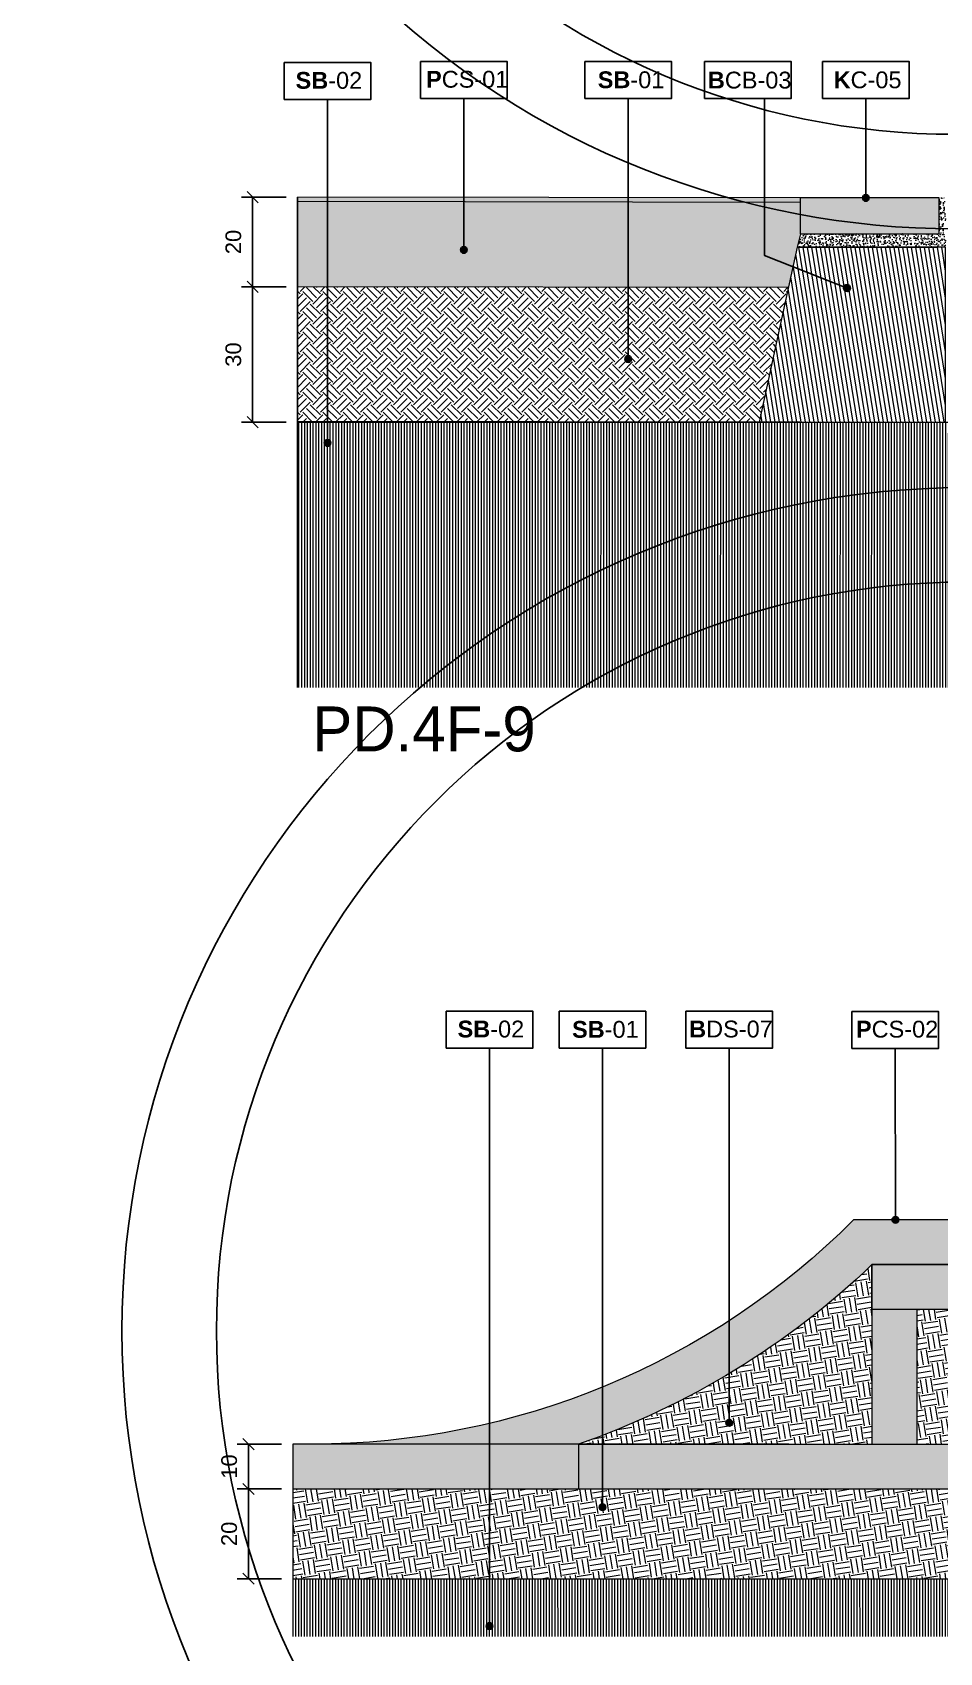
# Model space of a CAD drawing. Header units: metres. Extents: x -325 to 301, y -147 to 149.
# Drawn here: x 56.604 to 58.626, y 67.707 to 71.318 of the extents above; entities that cross this region are included whole.
import ezdxf

# ---------------------------------------------------------------- set-up
doc = ezdxf.new("R2010")
doc.units = ezdxf.units.M
doc.layers.get('Defpoints').update_dxf_attribs({"lineweight": 13})
doc.layers.add('-aux', color=50, linetype='Continuous', plot=False)
doc.layers.add('-AUX-TWQ', color=1, linetype='Continuous', plot=False)
doc.layers.add('0-TX-1_25', color=7, linetype='Continuous', true_color=0x3f4f7f)
doc.layers.add('3-TR-paviment fort', color=7, linetype='Continuous', true_color=0xd1d1d1)
for name, color, linetype, lineweight in [('1-CM', 7, 'Continuous', 0), ('2-L-secció', 1, 'Continuous', 0), ('3-TR Formigó', 252, 'Continuous', 0), ('3-TR Seleccionat', 44, 'Continuous', 0), ('3-TR Tot-u', 37, 'Continuous', 0), ('3_TR_paviment gris', 252, 'Continuous', 5)]:
    doc.layers.add(name, color=color, linetype=linetype, lineweight=lineweight)
for name, color, linetype in [('1-SECCIÓ', 1, 'Continuous'), ('A-KEYPLAN_HATCH', 7, 'Continuous'), ('A_TEXT_2', 7, 'Continuous')]:
    doc.layers.add(name, color=color, linetype=linetype)
doc.layers.add('3-TR tot_u', color=7, linetype='Continuous', lineweight=5, true_color=0x787878)
doc.styles.get("Standard").update_dxf_attribs({"font": 'arial.ttf'})
doc.styles.add('x-llegenda materials$0$ENGRAVERS', font='TT0586M.TTF')
doc.dimstyles.new('ISO-25', dxfattribs={"dimtxt": 0.1, "dimasz": 0.1, "dimexe": 0.1, "dimexo": 0.1, "dimgap": 0.1, "dimtad": 1, "dimdec": 0, "dimlfac": 100, "dimzin": 9, "dimtxsty": 'Standard', "dimblk": 'OBLIQUE', "dimcen": 0.1, "dimadec": 0, "dimazin": 0, "dimtfac": 1, "dimtdec": 0, "dimtmove": 0, "dimatfit": 3, "dimldrblk": 'OBLIQUE', "dimfxl": 1, "dimarcsym": 0})

# ---------------------------------------------------------------- blocks, each defined once
blk = doc.blocks.new('_Oblique')
at = {"color": 0, "lineweight": -2}
blk.add_line((-0.499999999995058, -0.4999999998130015), (0.500000000028669, 0.500000000163238), dxfattribs=at)
blk = doc.blocks.new('*D589')
at = {"layer": '0-TX-1_25', "color": 0, "lineweight": -2, "transparency": 16777216}
for p, q in [((57.15971239908854, 68.17168405315817), (57.06087061612575, 68.17168405315817)), ((57.08587061612575, 68.17168405315817), (57.08587061612575, 68.07168405315818)), ((57.15971239719565, 68.07168405315818), (57.06087061612575, 68.07168405315818))]:
    blk.add_line(p, q, dxfattribs=at)
at = {"layer": 'Defpoints', "color": 0, "transparency": 16777216}
for p in [(57.18471239908854, 68.17168405315817), (57.08587061612575, 68.07168405315818), (57.18471239719565, 68.07168405315818)]:
    blk.add_point(p, dxfattribs=at)
at = {"layer": '0-TX-1_25', "color": 0, "lineweight": -2, "transparency": 16777216, "xscale": 0.025, "yscale": 0.025, "zscale": 0.025}
for p, rotation in [((57.08587061612575, 68.17168405315817), 90), ((57.08587061612575, 68.07168405315818), 270)]:
    blk.add_blockref('_Oblique', p, dxfattribs=dict(at, rotation=rotation))
at = {"layer": '0-TX-1_25', "color": 0, "transparency": 16777216, "insert": (57.0430005615555, 68.12168405315815), "char_height": 0.035, "attachment_point": 5, "rotation": 90}
blk.add_mtext('10', dxfattribs=at)
blk = doc.blocks.new('*D590')
at = {"layer": '0-TX-1_25', "color": 0, "lineweight": -2, "transparency": 16777216}
for p, q in [((57.1597124223922, 68.1716745339259), (57.06087063590933, 68.1716745339259)), ((57.08587063590933, 68.07168405315818), (57.08587063590933, 68.1716745339259)), ((57.15971240012144, 68.07168405315818), (57.06087063590933, 68.07168405315818))]:
    blk.add_line(p, q, dxfattribs=at)
at = {"layer": 'Defpoints', "color": 0, "transparency": 16777216}
for p in [(57.08587063590933, 68.1716745339259), (57.1847124223922, 68.1716745339259), (57.18471240012143, 68.07168405315818)]:
    blk.add_point(p, dxfattribs=at)
at = {"layer": '0-TX-1_25', "color": 0, "lineweight": -2, "transparency": 16777216, "xscale": 0.025, "yscale": 0.025, "zscale": 0.025}
for p, rotation in [((57.08587063590933, 68.1716745339259), 90), ((57.08587063590933, 68.07168405315818), 270)]:
    blk.add_blockref('_Oblique', p, dxfattribs=dict(at, rotation=rotation))
at = {"layer": '0-TX-1_25', "color": 0, "transparency": 16777216, "insert": (57.04300058133908, 68.121679293542), "char_height": 0.035, "attachment_point": 5, "rotation": 90}
blk.add_mtext('10', dxfattribs=at)
blk = doc.blocks.new('hatch keyplan 2')
at = {"layer": 'A-KEYPLAN_HATCH'}
blk.add_lwpolyline([(0, 0.005476596624248486), (0.012874798693294, 0.005476596623793739), (0.012874798693294, -2.273736754432321e-13), (0, 0)], close=True, dxfattribs=at)
blk = doc.blocks.new('hatch keyplan')
at = {"layer": 'A-KEYPLAN_HATCH'}
blk.add_blockref('hatch keyplan 2', (1.430579833341536, 0.8521467901477053), dxfattribs=at)
blk = doc.blocks.new('SB-02')
at = {"layer": 'A-KEYPLAN_HATCH'}
blk.add_blockref('hatch keyplan', (-1.430579833341138, -0.8521467901475916), dxfattribs=at)
at = {"layer": 'A_TEXT_2', "insert": (-0.0007977306930945227, 0.004083503112326525), "char_height": 0.0025, "attachment_point": 1}
blk.add_mtext_dynamic_manual_height_columns('\\pi0.00249;{\\fArial|b1|i0|c0|p34;SB}-02', width=0.01456192034901793, gutter_width=0.015, heights=[0], dxfattribs=at)
blk = doc.blocks.new('POINT')
at = {"layer": '0-TX-1_25'}
h = blk.add_hatch(dxfattribs=at)
h.set_pattern_fill('ANGLE', color=256)
h.set_pattern_definition([(0, (-83.74681484067048, -12.72584030761209), (0, 6.985), [5.08, -1.905]), (90, (-83.74681484067048, -12.72584030761209), (-6.985, 4.277078946022131e-16), [5.08, -1.905])])
edge = h.paths.add_edge_path()
edge.add_arc((0, 0), 0.0075, 0, 360)
h = blk.add_hatch(color=256, dxfattribs=at)
h.dxf.hatch_style = 1
edge = h.paths.add_edge_path()
edge.add_arc((0, 0), 0.0075, 0, 360)
blk.add_circle((0, 0), 0.0075, dxfattribs=at)
blk = doc.blocks.new('SB-01')
at = {"layer": 'A-KEYPLAN_HATCH'}
blk.add_blockref('hatch keyplan', (-1.430579833341536, -0.8521467901477053), dxfattribs=at)
at = {"layer": 'A_TEXT_2', "insert": (-0.0007977307988561444, 0.004032374434375541), "char_height": 0.0025, "attachment_point": 1}
blk.add_mtext_dynamic_manual_height_columns('\\pi0.00271;{\\fArial|b1|i0|c0|p34;SB}-01', width=0.01456192034901793, gutter_width=0.015, heights=[0], dxfattribs=at)
blk = doc.blocks.new('B-DS07')
at = {"layer": 'A-KEYPLAN_HATCH'}
blk.add_blockref('hatch keyplan', (-1.430579833341536, -0.8521467901477053), dxfattribs=at)
at = {"layer": 'A_TEXT_2', "insert": (-0.0007977306934924266, 0.004083503112212838), "char_height": 0.0025, "attachment_point": 1}
blk.add_mtext_dynamic_manual_height_columns('\\pi0.00128;{\\fArial|b1|i0|c0|p34;B}DS-07', width=0.01456192034901793, gutter_width=0.015, heights=[0], dxfattribs=at)
blk = doc.blocks.new('*D591')
at = {"layer": '0-TX-1_25', "color": 0, "lineweight": -2, "transparency": 16777216}
for p, q in [((57.15971242219229, 68.07168405315818), (57.06087063922958, 68.07168405315818)), ((57.08587063922958, 68.07168405315818), (57.08587063922958, 67.87168405315819)), ((57.15971239926144, 67.87168405315819), (57.06087063922958, 67.87168405315819))]:
    blk.add_line(p, q, dxfattribs=at)
at = {"layer": 'Defpoints', "color": 0, "transparency": 16777216}
for p in [(57.18471242219228, 68.07168405315818), (57.08587063922958, 67.87168405315819), (57.18471239926144, 67.87168405315819)]:
    blk.add_point(p, dxfattribs=at)
at = {"layer": '0-TX-1_25', "color": 0, "lineweight": -2, "transparency": 16777216, "xscale": 0.025, "yscale": 0.025, "zscale": 0.025}
for p, rotation in [((57.08587063922958, 68.07168405315818), 90), ((57.08587063922958, 67.87168405315819), 270)]:
    blk.add_blockref('_Oblique', p, dxfattribs=dict(at, rotation=rotation))
at = {"layer": '0-TX-1_25', "color": 0, "transparency": 16777216, "insert": (57.04300058465933, 67.97168405315816), "char_height": 0.035, "attachment_point": 5, "rotation": 90}
blk.add_mtext('20', dxfattribs=at)
blk = doc.blocks.new('*D592')
at = {"layer": '0-TX-1_25', "color": 0, "lineweight": -2, "transparency": 16777216}
for p, q in [((57.15971244549595, 68.0716745339259), (57.06087065901316, 68.0716745339259)), ((57.08587065901316, 67.87168405315819), (57.08587065901316, 68.0716745339259)), ((57.15971240218723, 67.87168405315819), (57.06087065901316, 67.87168405315819))]:
    blk.add_line(p, q, dxfattribs=at)
at = {"layer": 'Defpoints', "color": 0, "transparency": 16777216}
for p in [(57.08587065901316, 68.0716745339259), (57.18471244549595, 68.0716745339259), (57.18471240218723, 67.87168405315819)]:
    blk.add_point(p, dxfattribs=at)
at = {"layer": '0-TX-1_25', "color": 0, "lineweight": -2, "transparency": 16777216, "xscale": 0.025, "yscale": 0.025, "zscale": 0.025}
for p, rotation in [((57.08587065901316, 68.0716745339259), 90), ((57.08587065901316, 67.87168405315819), 270)]:
    blk.add_blockref('_Oblique', p, dxfattribs=dict(at, rotation=rotation))
at = {"layer": '0-TX-1_25', "color": 0, "transparency": 16777216, "insert": (57.04300060444291, 67.97167929354202), "char_height": 0.035, "attachment_point": 5, "rotation": 90}
blk.add_mtext('20', dxfattribs=at)
blk = doc.blocks.new('PCS02')
at = {"layer": 'A-KEYPLAN_HATCH'}
blk.add_blockref('hatch keyplan', (-1.430579833341536, -0.8521467901477052), dxfattribs=at)
at = {"layer": 'A_TEXT_2', "insert": (-0.0007977308478922529, 0.004105509799023688), "char_height": 0.0025, "attachment_point": 1}
blk.add_mtext_dynamic_manual_height_columns('\\pi0.00139;{\\fArial|b1|i0|c0|p34;P}CS-02', width=0.01456192034901793, gutter_width=0.015, heights=[0], dxfattribs=at)
blk = doc.blocks.new('*D1133')
at = {"layer": '0-TX-1_25', "color": 0, "lineweight": -2, "transparency": 16777216}
for p, q in [((22.69626158234607, 69.55509440981176), (22.60932229799346, 69.55509440981176)), ((22.63432229799346, 69.55509440981176), (22.63432229799346, 69.40509445684634)), ((22.73432229799346, 69.40509445684634), (22.60932229799346, 69.40509445684634))]:
    blk.add_line(p, q, dxfattribs=at)
at = {"layer": 'Defpoints', "color": 0, "transparency": 16777216}
for p in [(22.72126158234607, 69.55509440981176), (22.63432229799346, 69.40509445684634), (66.3645737553828, 69.40509445684636)]:
    blk.add_point(p, dxfattribs=at)
at = {"layer": '0-TX-1_25', "color": 0, "lineweight": -2, "transparency": 16777216, "xscale": 0.025, "yscale": 0.025, "zscale": 0.025}
for p, rotation in [((22.63432229799346, 69.55509440981176), 90), ((22.63432229799346, 69.40509445684634), 270)]:
    blk.add_blockref('_Oblique', p, dxfattribs=dict(at, rotation=rotation))
at = {"layer": '0-TX-1_25', "color": 0, "transparency": 16777216, "insert": (22.59145224342322, 69.48009443332904), "char_height": 0.035, "attachment_point": 5, "rotation": 90}
blk.add_mtext('15', dxfattribs=at)
blk = doc.blocks.new('B-CB03')
at = {"layer": 'A-KEYPLAN_HATCH'}
blk.add_blockref('hatch keyplan', (-1.430579833438594, -0.8521467901477053), dxfattribs=at)
at = {"layer": 'A_TEXT_2', "insert": (-0.0007977309449526127, 0.00398371515799123), "char_height": 0.0025, "attachment_point": 1}
blk.add_mtext_dynamic_manual_height_columns('\\pi0.00128;{\\fArial|b1|i0|c0|p34;B}CB-03', width=0.01456192034901793, gutter_width=0.015, heights=[0], dxfattribs=at)
blk = doc.blocks.new('*D2014')
at = {"layer": '0-TX-1_25', "color": 0, "lineweight": -2, "transparency": 16777216}
for p, q in [((57.17001257686665, 70.9510452684256), (57.07018801429876, 70.9510452684256)), ((57.09518801429876, 70.9510452684256), (57.09518801429876, 70.75089706165892)), ((57.17001257686665, 70.75089706165892), (57.07018801429876, 70.75089706165892))]:
    blk.add_line(p, q, dxfattribs=at)
at = {"layer": 'Defpoints', "color": 0, "transparency": 16777216}
for p in [(57.19501257686665, 70.9510452684256), (57.09518801429876, 70.75089706165892), (57.19501257686665, 70.75089706165892)]:
    blk.add_point(p, dxfattribs=at)
at = {"layer": '0-TX-1_25', "color": 0, "lineweight": -2, "transparency": 16777216, "xscale": 0.025, "yscale": 0.025, "zscale": 0.025}
for p, rotation in [((57.09518801429876, 70.9510452684256), 90), ((57.09518801429876, 70.75089706165892), 270)]:
    blk.add_blockref('_Oblique', p, dxfattribs=dict(at, rotation=rotation))
at = {"layer": '0-TX-1_25', "color": 0, "transparency": 16777216, "insert": (57.05231795972851, 70.85097116504224), "char_height": 0.035, "attachment_point": 5, "rotation": 90}
blk.add_mtext('20', dxfattribs=at)
blk = doc.blocks.new('*D2010')
at = {"layer": '0-TX-1_25', "color": 0, "lineweight": -2, "transparency": 16777216}
for p, q in [((57.17001257686665, 70.75089706165892), (57.0701880142989, 70.75089706165892)), ((57.0951880142989, 70.75089706165892), (57.0951880142989, 70.44923943616848)), ((57.17001257686665, 70.44923943616848), (57.0701880142989, 70.44923943616848))]:
    blk.add_line(p, q, dxfattribs=at)
at = {"layer": 'Defpoints', "color": 0, "transparency": 16777216}
for p in [(57.19501257686665, 70.75089706165892), (57.0951880142989, 70.44923943616848), (57.19501257686665, 70.44923943616848)]:
    blk.add_point(p, dxfattribs=at)
at = {"layer": '0-TX-1_25', "color": 0, "lineweight": -2, "transparency": 16777216, "xscale": 0.025, "yscale": 0.025, "zscale": 0.025}
for p, rotation in [((57.0951880142989, 70.75089706165892), 90), ((57.0951880142989, 70.44923943616848), 270)]:
    blk.add_blockref('_Oblique', p, dxfattribs=dict(at, rotation=rotation))
at = {"layer": '0-TX-1_25', "color": 0, "transparency": 16777216, "insert": (57.05230602248444, 70.60006824891367), "char_height": 0.035, "attachment_point": 5, "rotation": 90}
blk.add_mtext('30', dxfattribs=at)
blk = doc.blocks.new('K04')
at = {"layer": 'A-KEYPLAN_HATCH'}
blk.add_blockref('hatch keyplan', (-1.429579833261921, -0.8521467901527103), dxfattribs=at)
at = {"layer": 'A_TEXT_2', "insert": (0.0002022691850191993, 0.004020148491213238), "char_height": 0.0025, "attachment_point": 1}
blk.add_mtext_dynamic_manual_height_columns('\\pi0.00244;{\\fArial|b1|i0|c0|p34;K}C-05', width=0.01456192034901793, gutter_width=0.015, heights=[0], dxfattribs=at)
blk = doc.blocks.new('PCS01')
at = {"layer": 'A-KEYPLAN_HATCH'}
blk.add_blockref('hatch keyplan', (-1.42957983326266, -0.8521467901535916), dxfattribs=at)
at = {"layer": 'A_TEXT_2', "insert": (0.0002022692309834317, 0.004105509793137285), "char_height": 0.0025, "attachment_point": 1}
blk.add_mtext_dynamic_manual_height_columns('\\pi0.00161;{\\fArial|b1|i0|c0|p34;P}CS-01', width=0.01456192034901793, gutter_width=0.015, heights=[0], dxfattribs=at)

msp = doc.modelspace()

# ---------------------------------------------------------------- hatches: boundary and pattern name
at = {"layer": '3-TR Formigó', "extrusion": (4.312948833292702e-06, 1.284702353273815e-09, 0.9999999999906993)}
h = msp.add_hatch(dxfattribs=at)
h.set_pattern_fill('ANSI31', color=256, scale=0.003000000000000007, angle=234.1746026013304, style=0)
h.set_pattern_definition([(279.1746026013304, (57.75165094638702, 70.54935247370624), (0.009403147040206417, 0.001518700345775187), [])])
h.paths.add_polyline_path([(58.63974929761191, 70.83934146217143), (58.30874379762605, 70.83933840361642), (58.22420962657001, 70.44937364746154), (58.63974849616398, 70.44923943616823), (58.6397484962562, 70.79955158737278)])
at = {"layer": '3-TR Seleccionat'}
h = msp.add_hatch(dxfattribs=at)
h.set_pattern_fill('ANSI31', color=256, scale=0.002, angle=225, style=0)
h.set_pattern_definition([(270, (441134.8405832652, -650765.9853881015), (-0.00635, -1.734723475976807e-18), [])])
h.paths.add_polyline_path([(59.87615943616112, 69.85808762942797), (59.83829296737004, 69.9992393138483), (58.7603734752158, 69.9992393138483), (58.63974849670327, 70.44923943616845), (57.19501257686662, 70.44923943616845), (57.19501257686663, 69.85808762942797)])
h = msp.add_hatch(dxfattribs=at)
h.set_pattern_fill('ANSI31', color=256, scale=0.002, angle=45, style=0)
h.set_pattern_definition([(90, (-441014.6466707435, -650768.195772768), (-0.00635, 1.301042606982605e-18), [])])
h.paths.add_polyline_path([(57.18471243607554, 67.74303236873851), (58.88471242591628, 67.74303236873851), (58.88471242591628, 67.87240020728065), (58.29033691162198, 67.87168405309286), (57.18471243607553, 67.87168405309286)])
at = {"layer": '3-TR Tot-u'}
h = msp.add_hatch(dxfattribs=at)
h.set_pattern_fill('EARTH', color=256, scale=0.005, angle=-80.8247561036608, style=0)
h.set_pattern_definition([(44.99999999520011, (-269473.8711625361, 738632.8673174719), (3.761560507520301e-12, 0.04490128060534576), [0.03175, -0.03175]), (44.99999999520011, (-269473.8795815263, 738632.875736462), (3.761560507520301e-12, 0.04490128060534576), [0.03175, -0.03175]), (44.99999999520011, (-269473.8880005163, 738632.884155452), (3.761560507520301e-12, 0.04490128060534576), [0.03175, -0.03175]), (134.9999999952001, (-269473.8880005163, 738632.8897681122), (-0.04490128060534576, 3.761560507520301e-12), [0.03175, -0.03175]), (134.9999999952001, (-269473.8795815263, 738632.8981871023), (-0.04490128060534576, 3.761560507520301e-12), [0.03175, -0.03175]), (134.9999999952001, (-269473.8711625361, 738632.9066060924), (-0.04490128060534576, 3.761560507520301e-12), [0.03175, -0.03175])])
h.paths.add_polyline_path([(57.19501257686661, 70.75089706165889), (57.19501257686662, 70.44923943616847), (58.22418056136939, 70.44923943616845), (58.28919693930781, 70.74927780269755)])
h = msp.add_hatch(dxfattribs=at)
h.set_pattern_fill('EARTH', color=256, scale=0.005, angle=-80.8247561036608, style=0)
h.set_pattern_definition([(279.1752438963392, (14.21797597320093, 73.41348446515325), (0.03640645211205976, -0.02628108149624554), [0.03175, -0.03175]), (279.1752438963392, (14.2297298857525, 73.41538297214372), (0.03640645211205976, -0.02628108149624554), [0.03175, -0.03175]), (279.1752438963392, (14.24148379830404, 73.41728147913418), (0.03640645211205976, -0.02628108149624554), [0.03175, -0.03175]), (9.175243896339197, (14.24603460481804, 73.41399634394715), (0.02628108149624554, 0.03640645211205976), [0.03175, -0.03175]), (9.175243896339197, (14.24793311180851, 73.40224243139559), (0.02628108149624554, 0.03640645211205976), [0.03175, -0.03175]), (9.175243896339197, (14.24983161879899, 73.39048851884404), (0.02628108149624554, 0.03640645211205976), [0.03175, -0.03175])])
h.paths.add_polyline_path([(57.18471242219226, 67.87168405315816), (57.18471242219226, 68.07168405315815), (58.88471242591628, 68.07168405315815), (58.88471242591628, 67.87168405315816)])
at = {"layer": '3-TR tot_u'}
h = msp.add_hatch(dxfattribs=at)
h.set_pattern_fill('AR-CONC', color=256, scale=0.0002, angle=90.26641431039367)
h.set_pattern_definition([(140.2664143103937, (269989.4794919345, -738400.7819019839), (0.003018358551071247, 0.03645136258436954), [0.00381, -0.04191]), (85.26641431039367, (269989.4794919345, -738400.7819019839), (-0.03817818106754276, -0.007226282933233686), [0.003048, -0.033528116834]), (190.7178590103937, (269989.4797434637, -738400.7788643801), (-0.03515982095845395, 0.02922507956224307), [0.00323800176, -0.03561804892000001]), (136.4506143103937, (269989.4693320443, -738400.7819492258), (0.00815628255818146, 0.05425431968784703), [0.005715, -0.062865]), (186.9019719203937, (269989.470011729, -738400.7774280364), (-0.04970546584793135, 0.04725021761608914), [0.004857004628, -0.053427121632]), (81.45056548039366, (269989.4693320443, -738400.7819492258), (-0.04970546584550613, 0.04725021761879526), [0.004571993414, -0.050291946384]), (111.2664143103937, (269989.4718483959, -738400.7768574702), (0.02031182351307306, 0.03041765279537408), [0.00381, -0.04191]), (56.2664143103937, (269989.4718483959, -738400.7768574702), (-0.03689466829018208, 0.01218898497184377), [0.003048, -0.033528]), (161.7178593103937, (269989.4735410479, -738400.7743226658), (-0.01658284496692729, 0.04260663769872181), [0.003238001759999997, -0.03561798751999994]), (127.7664143103937, (269989.4794919345, -738400.7819019839), (-0.01691369723239765, 0.0005390813352213942), [0, -0.0331216, 0, -0.034036, 0, -0.033655]), (97.76641431039367, (269989.4794919345, -738400.7819019839), (-0.02009803784807661, 0.01327062430379522), [0, -0.0194056, 0, -0.0323596, 0, -0.012827]), (57.76641431039366, (269989.4795446091, -738400.7932302614), (0.001019642850235293, 0.02712315336894964), [0, -0.0127, 0, -0.039624, 0, -0.052578]), (47.76641431039366, (269989.4795682301, -738400.7983102065), (-0.005222997154178432, 0.02960187044262312), [0, -0.01651, 0, -0.0263144, 0, -0.037338])])
h.paths.add_polyline_path([(57.19501257686662, 70.95089685289437), (57.1950125768666, 70.75089706165889), (58.28919693930781, 70.74927780269755), (58.31596039321492, 70.8692735292541), (58.3152704000476, 70.94923421629547)])
h = msp.add_hatch(dxfattribs=at)
h.set_pattern_fill('AR-CONC', color=256, scale=8.999999999999999e-05, angle=89.12013604502302)
h.set_pattern_definition([(139.120136045023, (-0.3199992184091087, -1.077787098855808), (0.00168613373455868, 0.01637265856101822), [0.0017145, -0.0188595]), (84.12013604502302, (-0.3199992184091087, -1.077787098855808), (-0.01724179617372197, -0.002907487114660059), [0.0013716, -0.0150876525753]), (189.571580745023, (-0.319858707658439, -1.076422715024328), (-0.01555566173899593, 0.01346517139233875), [0.001457100792, -0.016028122014]), (135.304336045023, (-0.3245706793287862, -1.077716891592213), (0.004158003480228344, 0.0243361331650143), [0.00257175, -0.02828924999999999]), (185.755693655023, (-0.324224181525716, -1.075688882263839), (-0.0219376252851958, 0.02170580378220734), [0.002185652082599997, -0.02404220473439998]), (80.30428721502307, (-0.3245706793287862, -1.077716891592213), (-0.02193762528408031, 0.02170580378340301), [0.0020573970363, -0.0226313758728]), (110.120136045023, (-0.3233927104670696, -1.075448712948273), (0.00941231867102173, 0.01350235245712325), [0.001714499999999999, -0.01885949999999998]), (55.12013604502305, (-0.3233927104670696, -1.075448712948273), (-0.01648954995488549, 0.00581608052040479), [0.0013716, -0.0150876]), (160.571581045023, (-0.3226083505732294, -1.074323516910769), (-0.007077231369881502, 0.01931843294841978), [0.001457100792, -0.016028094384]), (126.620136045023, (-0.3199992184091087, -1.077787098855808), (-0.007604787665115691, 0.0003947993495843406), [0, -0.01490472, 0, -0.0153162, 0, -0.01514475]), (96.620136045023, (-0.3199992184091087, -1.077787098855808), (-0.008922841673872048, 0.006151513382976602), [0, -0.008732519999999999, 0, -0.01456182, 0, -0.00577215]), (56.62013604502302, (-0.3200774995080167, -1.082884277781248), (0.0007029168097867466, 0.01219379739058277), [0, -0.005715, 0, -0.0178308, 0, -0.0236601]), (46.62013604502302, (-0.3201126031398139, -1.085170008241087), (-0.002083394992122017, 0.01336519464819412), [0, -0.007429499999999999, 0, -0.01184148, 0, -0.0168021])])
h.paths.add_polyline_path([(58.6397148199865, 70.86918297704162), (58.63970608718478, 70.94933880826181), (58.62525073683732, 70.94933898897972), (58.62524984192625, 70.86925900064597), (58.31975587286001, 70.8693382765618), (58.30874376731958, 70.83933825887212), (58.63971807115407, 70.8393414614173)])
h = msp.add_hatch(dxfattribs=at)
h.set_pattern_fill('AR-CONC', color=256, scale=0.0002, angle=90.26641431039367)
h.set_pattern_definition([(140.2664143103937, (35.05616875377424, 0.952580899542312), (0.003018358551071247, 0.03645136258436954), [0.00381, -0.04191]), (85.26641431039367, (35.05616875377424, 0.952580899542312), (-0.03817818106754276, -0.007226282933233686), [0.003048, -0.033528116834]), (190.7178590103937, (35.05642028297319, 0.9556185033378028), (-0.03515982095845395, 0.02922507956224307), [0.00323800176, -0.03561804892000001]), (136.4506143103937, (35.04600886360721, 0.952533657674536), (0.00815628255818146, 0.05425431968784703), [0.005715, -0.062865]), (186.9019719203937, (35.04668854837357, 0.9570548469416167), (-0.04970546584793135, 0.04725021761608914), [0.004857004628, -0.053427121632]), (81.45056548039366, (35.04600886360721, 0.952533657674536), (-0.04970546584550613, 0.04725021761879526), [0.004571993414, -0.050291946384]), (111.2664143103937, (35.04852521521508, 0.9576254132249886), (0.02031182351307306, 0.03041765279537408), [0.00381, -0.04191]), (56.2664143103937, (35.04852521521508, 0.9576254132249886), (-0.03689466829018208, 0.01218898497184377), [0.003048, -0.033528]), (161.7178593103937, (35.05021786718472, 0.9601602176234962), (-0.01658284496692729, 0.04260663769872181), [0.003238001759999996, -0.03561798751999993]), (127.7664143103937, (35.05616875377424, 0.952580899542312), (-0.01691369723239765, 0.0005390813352213942), [0, -0.0331216, 0, -0.034036, 0, -0.033655]), (97.76641431039367, (35.05616875377424, 0.952580899542312), (-0.02009803784807661, 0.01327062430379522), [0, -0.0194056, 0, -0.0323596, 0, -0.012827]), (57.76641431039366, (35.0562214284568, 0.9412526220060897), (0.001019642850235293, 0.02712315336894964), [0, -0.0127, 0, -0.039624, 0, -0.052578]), (47.76641431039366, (35.05624504939069, 0.9361726769225669), (-0.005222997154178432, 0.02960187044262312), [0, -0.01651, 0, -0.0263144, 0, -0.037338])])
h.paths.add_polyline_path([(58.78471242067643, 68.47167452783263), (58.57551123555881, 68.47167452567186), (58.57551123865732, 68.17168406752333), (58.78471242075191, 68.1716840696841)])
edge = h.paths.add_edge_path()
edge.add_arc((57.22960860313781, 69.87398113416259), 1.802297384336295, 289.1758174897666, 313.7319793120651, ccw=False)
edge.add_line((57.82160567406439, 68.17168405973645), (58.47551123865733, 68.17168406649044))
edge.add_line((58.47551123865733, 68.17168406649044), (58.47551123452593, 68.57167452867922))
edge = h.paths.add_edge_path()
edge.add_arc((57.22960860313781, 69.87398113416256), 1.702297384336287, 269.9657702952123, 315.0665729358784, ccw=False)
edge.add_line((57.22859161490664, 68.17168405361137), (57.18471242115938, 68.17168405315815))
edge.add_line((57.18471242115938, 68.17168405315815), (57.18471242219226, 68.07168405315815))
edge.add_line((57.18471242219226, 68.07168405315815), (58.88471242591628, 68.07168405315815))
edge.add_line((58.88471242591628, 68.07168405315815), (58.88468155621285, 68.67168395974241))
edge.add_line((58.88468155621285, 68.67168395974241), (58.43471242075191, 68.67167452872032))
at = {"layer": '3-TR-paviment fort', "extrusion": (4.312948833292702e-06, 1.284702353273815e-09, 0.9999999999906993)}
msp.add_hatch(color=256, dxfattribs=at).paths.add_polyline_path([(58.31527040045138, 70.9492394361684), (58.31525592005539, 70.86934245822268), (58.62524984228068, 70.86933898867719), (58.62525073629791, 70.94933898897953)])
at = {"layer": '3_TR_paviment gris'}
h = msp.add_hatch(dxfattribs=at)
h.set_pattern_fill('EARTH', color=256, scale=0.005, angle=-80.8247561036608, style=0)
h.set_pattern_definition([(279.1752438963392, (28.69507272157144, -0.5959889432506884), (0.03640645211205976, -0.02628108149624554), [0.03175, -0.03175]), (279.1752438963392, (28.706826634123, -0.5940904362602168), (0.03640645211205976, -0.02628108149624554), [0.03175, -0.03175]), (279.1752438963392, (28.71858054667456, -0.5921919292697595), (0.03640645211205976, -0.02628108149624554), [0.03175, -0.03175]), (9.175243896339197, (28.72313135318857, -0.5954770644567873), (0.02628108149624554, 0.03640645211205976), [0.03175, -0.03175]), (9.175243896339197, (28.72502986017903, -0.6072309770083422), (0.02628108149624554, 0.03640645211205976), [0.03175, -0.03175]), (9.175243896339197, (28.7269283671695, -0.6189848895598971), (0.02628108149624554, 0.03640645211205976), [0.03175, -0.03175])])
edge = h.paths.add_edge_path()
edge.add_line((58.47551123865733, 68.17168447203842), (57.82160567406441, 68.17168405973645))
edge.add_arc((57.22960857366991, 69.87398119646058), 1.802297452856952, 289.1758177240619, 313.7319787240601)
edge.add_line((58.4755112390603, 68.57167452867922), (58.47551123865733, 68.17168447203842))
h = msp.add_hatch(dxfattribs=at)
h.set_pattern_fill('EARTH', color=256, scale=0.005, angle=-80.8247561036608, style=0)
h.set_pattern_definition([(279.1752438963392, (28.38587153947685, -0.5959883427445192), (0.03640645211205976, -0.02628108149624554), [0.03175, -0.03175]), (279.1752438963392, (28.39762545202841, -0.5940898357540476), (0.03640645211205976, -0.02628108149624554), [0.03175, -0.03175]), (279.1752438963392, (28.40937936457997, -0.5921913287635903), (0.03640645211205976, -0.02628108149624554), [0.03175, -0.03175]), (9.175243896339197, (28.41393017109397, -0.595476463950618), (0.02628108149624554, 0.03640645211205976), [0.03175, -0.03175]), (9.175243896339197, (28.41582867808444, -0.6072303765021729), (0.02628108149624554, 0.03640645211205976), [0.03175, -0.03175]), (9.175243896339197, (28.4177271850749, -0.6189842890537278), (0.02628108149624554, 0.03640645211205976), [0.03175, -0.03175])])
h.paths.add_polyline_path([(58.78471242075192, 68.17168507254459), (58.57551123865732, 68.17168406752333), (58.57551123555881, 68.47167452567186), (58.78471242218777, 68.47167452783265)])

# ---------------------------------------------------------------- linework, layer by layer
at = {"layer": '-AUX-TWQ'}
for centre, radius in [((58.66134316691603, 72.75986779231152), 1.668892107557383), ((58.68340204549122, 68.42413384768247), 1.879437642600315), ((58.68340204549122, 68.42413384768247), 1.668892107557383)]:
    msp.add_circle(centre, radius, dxfattribs=at)
msp.add_arc((58.66134316691603, 72.75986779231152), 1.879437642600315, 137.2441284331584, 42.75587156684166, dxfattribs=at)
at = {"layer": '0-TX-1_25'}
for points in [[(57.26208180511096, 70.40320220599551), (57.26208180511096, 71.16879181377122)], [(57.56599640919253, 70.8333371012173), (57.56599640919253, 71.16879181377122)], [(57.9321806381271, 70.59012379090433), (57.93218063812709, 71.16879181377122)], [(58.41988144193007, 70.74841744157511), (58.23570376330135, 70.82104526833943), (58.23570376330135, 71.16879181377122)], [(58.46206534944728, 70.94927090326765), (58.46199484844793, 71.16879181377122)], [(57.62312516407686, 67.76614573379698), (57.6231251640996, 69.0543460868793)], [(57.87493438149635, 68.03103939149895), (57.87493438149633, 69.05434608688613)], [(58.15739345438839, 68.21900133290251), (58.15739345440315, 69.05434608688613)], [(58.52779075285715, 68.67167452862654), (58.52746614392824, 69.05373655308694)]]:
    msp.add_lwpolyline(points, dxfattribs=at)
at = {"layer": '1-CM'}
for p, q in [((57.19501257686662, 70.44923943616845), (59.45325912611193, 70.44923943616845)), ((58.29033691162262, 68.17167453392587), (57.18471242259075, 68.17167453392587)), ((57.82160567406441, 68.17168405973645), (58.88471242591628, 68.17168473004885)), ((57.18471242219226, 68.07168405315815), (58.88471242591628, 68.07168405315815)), ((57.18471242219226, 67.87168405315816), (58.88471242591628, 67.87168405315816))]:
    msp.add_line(p, q, dxfattribs=at)
for points in [[(58.31527040099365, 70.94923943616851), (57.19501257686662, 70.95089728066255)], [(58.31527040099365, 70.9392394361685), (57.19501257686662, 70.94089728066254)], [(58.28919693930781, 70.74927780269755), (57.19501257686662, 70.75089706165889)], [(58.31453046298877, 70.44923998367706), (57.19501257686662, 70.4508967331534)], [(58.47551123452593, 68.57167452867922), (58.47551123865733, 68.17168406649046)], [(58.57551123555881, 68.47167452567186), (58.57551123865732, 68.17168406752333)], [(57.82160567406441, 68.17168405973645), (57.82160567509728, 68.07168405973644)]]:
    msp.add_lwpolyline(points, dxfattribs=at)
at = {"layer": '1-CM', "extrusion": (4.312948833292702e-06, 1.284702353274022e-09, 0.9999999999906993), "elevation": 0.0002516019260891737}
msp.add_lwpolyline([(58.31525592005534, 70.86934245822263), (58.62524984228064, 70.86933898867714), (58.62525073629786, 70.94933898897949), (58.31527040045133, 70.94923943616836)], close=True, dxfattribs=at)
at = {"layer": '1-CM'}
for points, elevation in [([(58.31596039321492, 70.8692735292541), (58.30874380142789, 70.83933840035677)], 2.82900752949224e-08), ([(58.27182222943765, 70.66922520818609), (58.22418056136939, 70.44923943616845)], 1.877494709533935e-07)]:
    msp.add_lwpolyline(points, dxfattribs=dict(at, elevation=elevation))
at = {"layer": '1-CM', "extrusion": (4.312948833292702e-06, 1.284702353274022e-09, 0.9999999999906993)}
for points, elevation in [([(58.3197558723177, 70.86933827656158), (58.62524984134932, 70.86933898937565)], 0.0002516019260891735), ([(58.63974849616393, 70.44923943616823), (58.63974929807748, 70.83934146170563), (58.30874379809161, 70.8393384031506), (58.27182222889493, 70.66922520818594)], 0.0002516019260891738), ([(58.30874380088555, 70.83933840035661), (58.6197565271431, 70.83933491732436)], 0.0002516019260891736)]:
    msp.add_lwpolyline(points, dxfattribs=dict(at, elevation=elevation))
at = {"layer": '1-CM'}
for points in [[(58.88471242075202, 68.67167452826696), (58.43471242075193, 68.67167452872032, -0.1993696444579714), (57.22859161490634, 68.17168405361137), (57.18471242115938, 68.17168405315815)], [(58.88471242065128, 68.57167452826697), (58.47551123452593, 68.57167452867922, -0.1075583874419672), (57.82160567406441, 68.17168405973645, -0.1075583874419672)]]:
    msp.add_lwpolyline(points, format="xyb", dxfattribs=at)
msp.add_lwpolyline([(58.83191305643216, 68.57167452832016), (58.83191305643216, 68.47167452832016), (58.47551123555881, 68.47167452463898), (58.47551123452593, 68.57167452867922)], close=True, dxfattribs=at)
at = {"layer": '1-SECCIÓ'}
msp.add_lwpolyline([(57.19501257686662, 70.95089728066255), (57.19501257686662, 69.85808762942797)], dxfattribs=at)
at = {"layer": '2-L-secció'}
msp.add_line((57.18471239908851, 68.17168405315815), (57.18471239908851, 67.74303236873851), dxfattribs=at)
msp.add_lwpolyline([(57.19501257686662, 70.95104526842557), (57.19501257686662, 70.2581921347196)], dxfattribs=at)

# ---------------------------------------------------------------- block references
at = {"color": 244, "true_color": 0x991b1e, "xscale": 14.99999999999007, "yscale": 14.99999999999007, "zscale": 14.99999999999007}
msp.add_blockref('PCS02', (58.4309051537286, 69.05373655308864), dxfattribs=at)
at = {"layer": '0-TX-1_25', "xscale": 15, "yscale": 15, "zscale": 15}
for name, p in [('SB-02', (57.16552081490529, 71.16879181376952)), ('SB-01', (57.83561964792738, 71.17086709001697)), ('B-CB03', (58.1025447575273, 71.17086709001697)), ('SB-02', (57.52656417387117, 69.0543460868793)), ('SB-01', (57.77837339129663, 69.05434608688783)), ('B-DS07', (58.06083246418867, 69.05434608688783))]:
    msp.add_blockref(name, p, dxfattribs=at)
at = {"layer": '0-TX-1_25'}
for p in [(58.46192738044183, 70.94919074233076), (57.56599640919253, 70.8333371012173), (58.41988144193007, 70.74841744157511), (57.9321806381271, 70.59012379090433), (57.26208180511096, 70.40320220599551)]:
    msp.add_blockref('POINT', p, dxfattribs=at)
at = {"layer": '0-TX-1_25', "xscale": -1}
for p in [(58.52779075285715, 68.67167452862654), (58.15739345438839, 68.21900133290251), (57.87493438149635, 68.03103939149895), (57.62312516407686, 67.76614573379698)]:
    msp.add_blockref('POINT', p, dxfattribs=at)
at = {"layer": 'A-KEYPLAN_HATCH', "xscale": 14.99999999999007, "yscale": 14.99999999999007, "zscale": 14.99999999999007}
msp.add_blockref('PCS01', (57.45443541780976, 71.17086709010526), dxfattribs=at)
at = {"layer": 'A-KEYPLAN_HATCH', "extrusion": (4.312948818658829e-06, 1.3329255112676e-09, 0.9999999999906992), "xscale": 15.00000026264159, "yscale": 15.00000026264159, "zscale": 15.00000026264159}
msp.add_blockref('K04', (58.3503663857063, 71.17086709009446, 0.0002518217034732039), dxfattribs=at)

# ---------------------------------------------------------------- texts
at = {"layer": '-aux', "insert": (57.22811496855777, 69.81573689159859), "char_height": 0.1, "width": 19.21009939306024, "attachment_point": 1, "style": 'x-llegenda materials$0$ENGRAVERS'}
msp.add_mtext('PD.4F-9', dxfattribs=at)

# ---------------------------------------------------------------- dimensions: what is measured, and where the dimension line sits
at = {"layer": '0-TX-1_25'}
for base, p1, p2, picture, middle in [((57.09518801429876, 70.75089706165892), (57.19501257686662, 70.95104526842557), (57.19501257686662, 70.75089706165889), '*D2014', (57.05231795972851, 70.85097116504224)), ((57.0951880142989, 70.44923943616848), (57.19501257686662, 70.75089706165889), (57.19501257686662, 70.44923943616845), '*D2010', (57.05230602248444, 70.60006824891367)), ((22.63432229799346, 69.40509445684634), (22.72126158234606, 69.55509440981173), (66.36457375538278, 69.40509445684633), '*D1133', (22.59145224342322, 69.48009443332904)), ((57.08587061612575, 68.07168405315818), (57.18471239908851, 68.17168405315815), (57.18471239719562, 68.07168405315815), '*D589', (57.0430005615555, 68.12168405315815)), ((57.08587063590933, 68.1716745339259), (57.18471240012141, 68.07168405315815), (57.18471242239217, 68.17167453392587), '*D590', (57.04300058133908, 68.121679293542)), ((57.08587063922958, 67.87168405315819), (57.18471242219226, 68.07168405315815), (57.18471239926141, 67.87168405315816), '*D591', (57.04300058465933, 67.97168405315816)), ((57.08587065901316, 68.0716745339259), (57.1847124021872, 67.87168405315816), (57.18471244549592, 68.07167453392587), '*D592', (57.04300060444291, 67.97167929354202))]:
    dim = msp.add_linear_dim(base=base, p1=p1, p2=p2, angle=90, dimstyle='ISO-25', override={"dimtxt": 0.035, "dimasz": 0.025, "dimexe": 0.025, "dimexo": 0.025, "dimgap": 0.025, "dimblk1": 'Oblique', "dimblk2": 'Oblique', "dimsah": 1, "dimfxl": 0.1, "dimfxlon": 1, "dimarcsym": 1}, dxfattribs=at)
    dim.commit()
    dim.dimension.update_dxf_attribs({"geometry": picture, "text_midpoint": middle})

doc.saveas('drawing.dxf')
